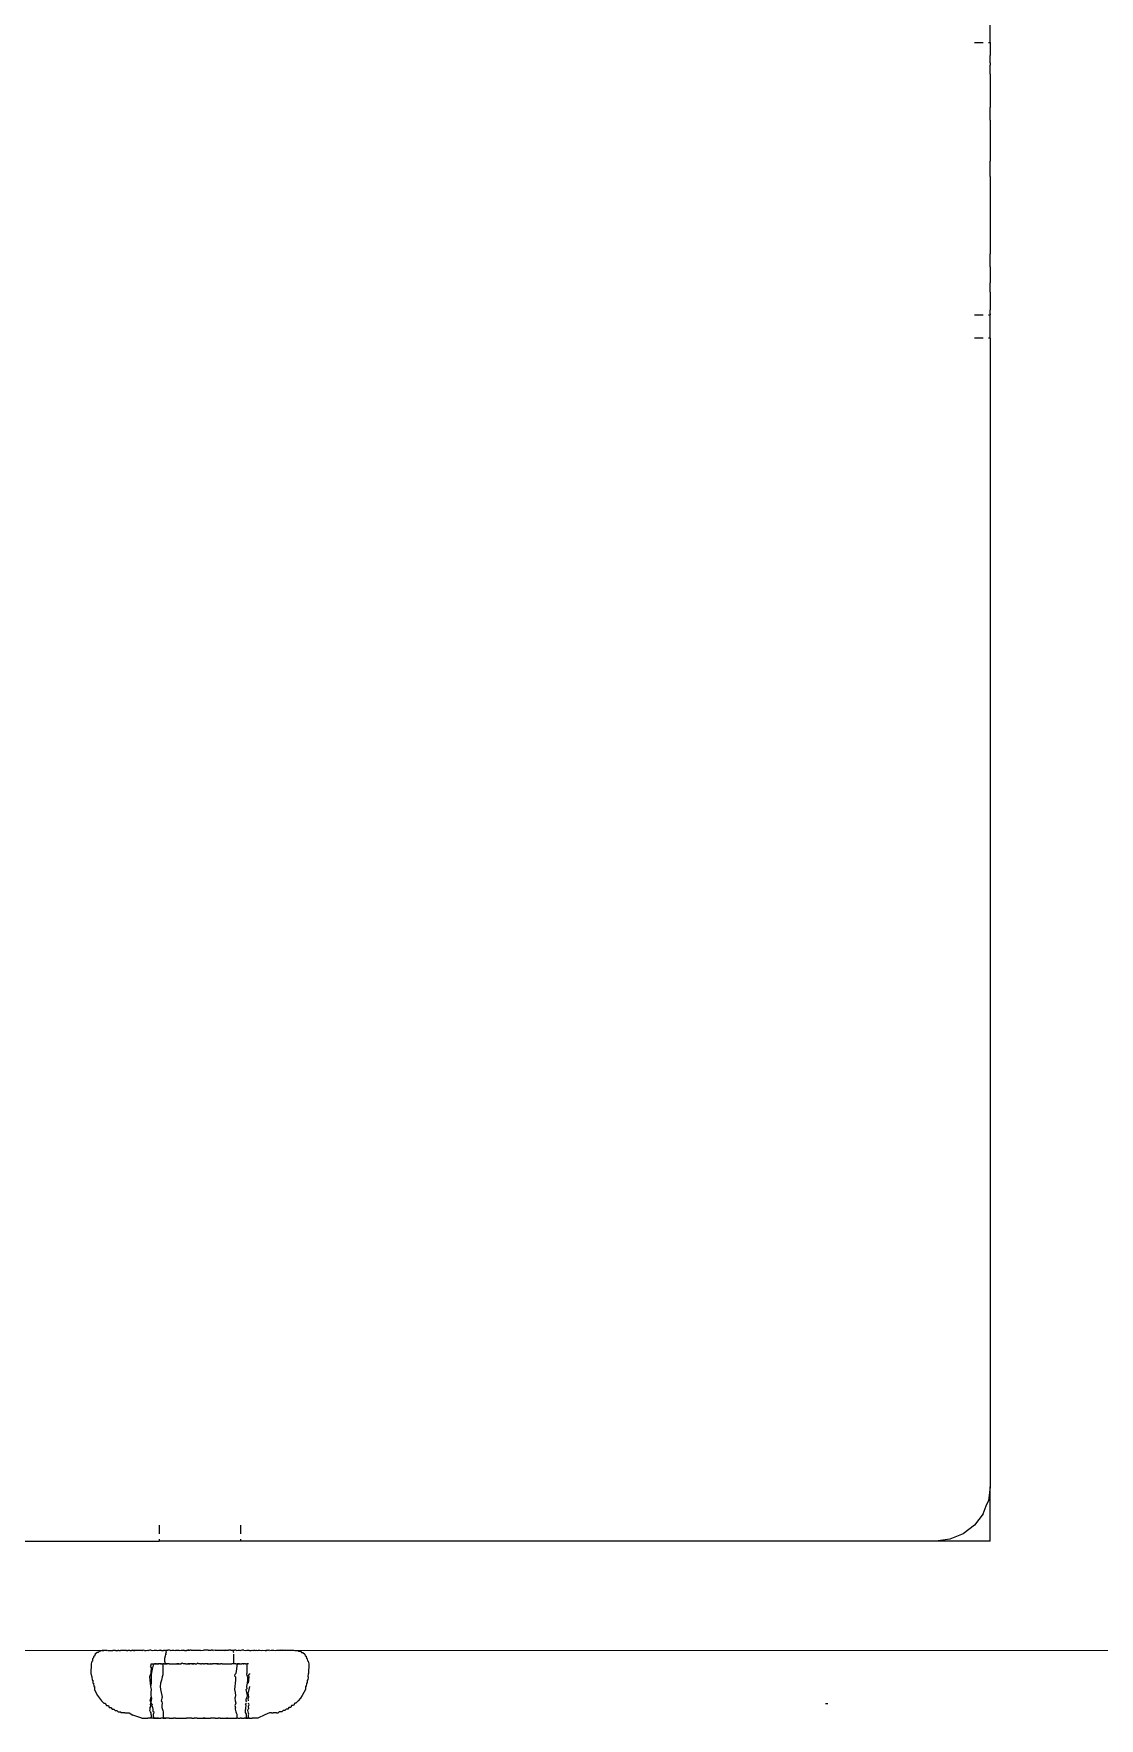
# Model space of a CAD drawing. Header units: millimetres. Extents: x 21 to 5427, y 20 to 4028.
# Drawn here: x 4533 to 4572.1, y 1621.8 to 1683.6 of the extents above; entities that cross this region are included whole.
import ezdxf

# ---------------------------------------------------------------- set-up
doc = ezdxf.new("R2010")
doc.units = ezdxf.units.MM

msp = doc.modelspace()

# ---------------------------------------------------------------- linework, layer by layer
for p, q in [((4568.079, 1683.293), (4568.079, 1684.144)), ((4567.493, 1683.293), (4567.811, 1683.293)), ((4568.011, 1683.293), (4568.079, 1683.293)), ((4568.079, 1683.293), (4568.079, 1683.253)), ((4568.079, 1683.253), (4568.079, 1683.112)), ((4568.079, 1683.112), (4568.079, 1683.07)), ((4568.079, 1683.07), (4568.079, 1683.009)), ((4568.079, 1683.009), (4568.079, 1682.884)), ((4568.079, 1682.884), (4568.079, 1682.811)), ((4568.079, 1682.539), (4568.079, 1682.811)), ((4568.079, 1682.539), (4568.079, 1682.5)), ((4568.079, 1682.5), (4568.079, 1682.46)), ((4568.079, 1682.12), (4568.079, 1682.46)), ((4568.079, 1682.12), (4568.079, 1682.079)), ((4568.079, 1682.079), (4568.079, 1682.024)), ((4568.079, 1682.024), (4568.079, 1681.623)), ((4568.079, 1681.623), (4568.079, 1681.568)), ((4568.079, 1681.568), (4568.079, 1681.527)), ((4568.079, 1681.527), (4568.079, 1681.059)), ((4568.079, 1681.059), (4568.079, 1680.997)), ((4568.079, 1680.997), (4568.079, 1680.935)), ((4568.079, 1680.935), (4568.079, 1680.897)), ((4568.079, 1680.438), (4568.079, 1680.897)), ((4568.079, 1680.438), (4568.079, 1680.371)), ((4568.079, 1680.371), (4568.079, 1680.304)), ((4568.079, 1680.304), (4568.079, 1679.757)), ((4568.079, 1679.757), (4568.079, 1679.703)), ((4568.079, 1679.703), (4568.079, 1679.632)), ((4568.079, 1679.632), (4568.079, 1679.078)), ((4568.079, 1679.078), (4568.079, 1679.006)), ((4568.079, 1679.006), (4568.079, 1678.933)), ((4568.079, 1678.367), (4568.079, 1678.933)), ((4568.079, 1678.367), (4568.079, 1678.294)), ((4568.079, 1678.294), (4568.079, 1678.221)), ((4568.079, 1678.221), (4568.079, 1677.655)), ((4568.079, 1677.655), (4568.079, 1677.582)), ((4568.079, 1677.582), (4568.079, 1677.51)), ((4568.079, 1677.51), (4568.079, 1676.956)), ((4568.079, 1676.956), (4568.079, 1676.885)), ((4568.079, 1676.885), (4568.079, 1676.831)), ((4568.079, 1676.831), (4568.079, 1676.284)), ((4568.079, 1676.284), (4568.079, 1676.217)), ((4568.079, 1676.217), (4568.079, 1676.15)), ((4568.079, 1676.15), (4568.079, 1675.691)), ((4568.079, 1675.691), (4568.079, 1675.653)), ((4568.079, 1675.653), (4568.079, 1675.591)), ((4568.079, 1675.591), (4568.079, 1675.529)), ((4568.079, 1675.061), (4568.079, 1675.529)), ((4568.079, 1675.061), (4568.079, 1675.02)), ((4568.079, 1675.02), (4568.079, 1674.965)), ((4568.079, 1674.965), (4568.079, 1674.564)), ((4568.079, 1674.564), (4568.079, 1674.509)), ((4568.079, 1674.509), (4568.079, 1674.468)), ((4568.079, 1674.128), (4568.079, 1674.468)), ((4568.079, 1674.128), (4568.079, 1674.088)), ((4568.079, 1674.088), (4568.079, 1674.048)), ((4568.079, 1674.048), (4568.079, 1673.777)), ((4568.079, 1673.777), (4568.079, 1673.746)), ((4568.079, 1673.746), (4568.079, 1673.704)), ((4568.079, 1673.704), (4568.079, 1673.579)), ((4568.079, 1673.579), (4568.079, 1673.518)), ((4568.079, 1673.518), (4568.079, 1673.476)), ((4568.079, 1673.335), (4568.079, 1673.476)), ((4567.493, 1673.295), (4567.811, 1673.295)), ((4568.011, 1673.295), (4568.079, 1673.295)), ((4568.079, 1673.335), (4568.079, 1673.295)), ((4568.079, 1672.444), (4568.079, 1673.295)), ((4567.811, 1672.444), (4567.493, 1672.444)), ((4568.079, 1672.444), (4568.011, 1672.444)), ((4568.079, 1672.444), (4568.079, 1630.294)), ((4568.079, 1630.294), (4568.011, 1629.776)), ((4568.079, 1628.294), (4568.079, 1630.294)), ((4567.811, 1629.294), (4567.927, 1629.587)), ((4567.927, 1629.587), (4568.011, 1629.776)), ((4537.589, 1628.88), (4537.589, 1628.562)), ((4540.57, 1628.88), (4540.57, 1628.562)), ((4567.493, 1628.88), (4567.079, 1628.562)), ((4567.811, 1629.294), (4567.493, 1628.88)), ((4532.079, 1628.294), (4537.589, 1628.294)), ((4537.589, 1628.362), (4537.589, 1628.294)), ((4537.622, 1628.294), (4537.589, 1628.294)), ((4537.677, 1628.294), (4537.622, 1628.294)), ((4537.755, 1628.294), (4537.677, 1628.294)), ((4537.854, 1628.294), (4537.755, 1628.294)), ((4537.972, 1628.294), (4537.854, 1628.294)), ((4538, 1628.294), (4537.972, 1628.294)), ((4538.108, 1628.294), (4538, 1628.294)), ((4538.139, 1628.294), (4538.108, 1628.294)), ((4538.259, 1628.294), (4538.139, 1628.294)), ((4538.292, 1628.294), (4538.259, 1628.294)), ((4538.423, 1628.294), (4538.292, 1628.294)), ((4538.459, 1628.294), (4538.423, 1628.294)), ((4538.597, 1628.294), (4538.459, 1628.294)), ((4538.635, 1628.294), (4538.597, 1628.294)), ((4538.779, 1628.294), (4538.635, 1628.294)), ((4538.818, 1628.294), (4538.779, 1628.294)), ((4538.965, 1628.294), (4538.818, 1628.294)), ((4539.005, 1628.294), (4538.965, 1628.294)), ((4539.154, 1628.294), (4539.005, 1628.294)), ((4539.193, 1628.294), (4539.154, 1628.294)), ((4539.341, 1628.294), (4539.193, 1628.294)), ((4539.38, 1628.294), (4539.341, 1628.294)), ((4539.524, 1628.294), (4539.38, 1628.294)), ((4539.562, 1628.294), (4539.524, 1628.294)), ((4539.7, 1628.294), (4539.562, 1628.294)), ((4539.736, 1628.294), (4539.7, 1628.294)), ((4539.866, 1628.294), (4539.736, 1628.294)), ((4539.9, 1628.294), (4539.866, 1628.294)), ((4540.02, 1628.294), (4539.9, 1628.294)), ((4540.051, 1628.294), (4540.02, 1628.294)), ((4540.159, 1628.294), (4540.051, 1628.294)), ((4540.186, 1628.294), (4540.159, 1628.294)), ((4540.304, 1628.294), (4540.186, 1628.294)), ((4540.403, 1628.294), (4540.304, 1628.294)), ((4540.481, 1628.294), (4540.403, 1628.294)), ((4540.537, 1628.294), (4540.481, 1628.294)), ((4540.57, 1628.294), (4540.537, 1628.294)), ((4540.57, 1628.362), (4540.57, 1628.294)), ((4566.079, 1628.294), (4540.57, 1628.294)), ((4566.597, 1628.362), (4566.079, 1628.294)), ((4568.079, 1628.294), (4566.079, 1628.294)), ((4567.079, 1628.562), (4566.597, 1628.362)), ((4532.079, 1624.294), (4535.488, 1624.284)), ((4535.141, 1623.985), (4535.138, 1623.892)), ((4535.141, 1623.985), (4535.166, 1623.985)), ((4535.187, 1624.072), (4535.166, 1623.985)), ((4535.187, 1624.072), (4535.212, 1624.072)), ((4535.233, 1624.148), (4535.212, 1624.072)), ((4535.308, 1624.21), (4535.233, 1624.148)), ((4535.348, 1624.21), (4535.308, 1624.21)), ((4535.394, 1624.256), (4535.348, 1624.21)), ((4535.434, 1624.256), (4535.394, 1624.256)), ((4535.488, 1624.284), (4535.434, 1624.256)), ((4535.488, 1624.284), (4535.558, 1624.284)), ((4535.526, 1624.284), (4535.488, 1624.284)), ((4535.558, 1624.284), (4535.526, 1624.284)), ((4535.599, 1624.284), (4535.526, 1624.284)), ((4535.599, 1624.284), (4535.558, 1624.284)), ((4535.648, 1624.284), (4535.599, 1624.284)), ((4535.648, 1624.284), (4535.678, 1624.294)), ((4535.678, 1624.294), (4535.705, 1624.284)), ((4535.705, 1624.284), (4535.742, 1624.284)), ((4535.742, 1624.284), (4535.811, 1624.284)), ((4535.742, 1624.284), (4535.77, 1624.284)), ((4535.77, 1624.284), (4535.811, 1624.284)), ((4535.811, 1624.284), (4535.843, 1624.284)), ((4535.843, 1624.284), (4535.889, 1624.284)), ((4535.924, 1624.284), (4535.889, 1624.284)), ((4535.975, 1624.284), (4535.924, 1624.284)), ((4535.975, 1624.284), (4536.013, 1624.284)), ((4536.013, 1624.284), (4536.068, 1624.284)), ((4536.109, 1624.284), (4536.068, 1624.284)), ((4536.109, 1624.284), (4536.168, 1624.284)), ((4536.212, 1624.284), (4536.168, 1624.284)), ((4536.275, 1624.284), (4536.212, 1624.284)), ((4536.389, 1624.284), (4536.275, 1624.284)), ((4536.389, 1624.284), (4536.439, 1624.284)), ((4536.509, 1624.284), (4536.439, 1624.284)), ((4536.509, 1624.284), (4536.562, 1624.284)), ((4536.598, 1624.294), (4536.562, 1624.284)), ((4536.598, 1624.294), (4536.664, 1624.294)), ((4536.636, 1624.284), (4536.598, 1624.294)), ((4536.636, 1624.284), (4536.691, 1624.284)), ((4536.664, 1624.294), (4536.691, 1624.284)), ((4536.768, 1624.284), (4536.691, 1624.284)), ((4536.826, 1624.284), (4536.768, 1624.284)), ((4536.906, 1624.284), (4536.826, 1624.284)), ((4536.966, 1624.284), (4536.906, 1624.284)), ((4536.966, 1624.284), (4537, 1624.294)), ((4537.05, 1624.284), (4537, 1624.294)), ((4537.05, 1624.284), (4537.112, 1624.284)), ((4537.112, 1624.284), (4537.165, 1624.294)), ((4537.165, 1624.294), (4537.198, 1624.284)), ((4537.243, 1624.294), (4537.198, 1624.284)), ((4537.289, 1624.294), (4537.243, 1624.294)), ((4537.289, 1624.294), (4537.351, 1624.284)), ((4537.351, 1624.284), (4537.404, 1624.294)), ((4537.404, 1624.294), (4537.475, 1624.294)), ((4537.475, 1624.294), (4537.508, 1624.284)), ((4537.508, 1624.284), (4537.566, 1624.294)), ((4537.566, 1624.294), (4537.604, 1624.292)), ((4537.604, 1624.292), (4537.631, 1624.294)), ((4537.604, 1624.292), (4537.668, 1624.284)), ((4537.668, 1624.284), (4537.631, 1624.294)), ((4537.668, 1624.284), (4537.737, 1624.284)), ((4537.737, 1624.284), (4537.766, 1624.294)), ((4537.805, 1624.288), (4537.737, 1624.284)), ((4537.766, 1624.294), (4537.805, 1624.288)), ((4537.783, 1623.985), (4537.774, 1623.892)), ((4537.798, 1624.072), (4537.783, 1623.985)), ((4537.819, 1624.148), (4537.798, 1624.072)), ((4537.805, 1624.288), (4537.832, 1624.284)), ((4537.819, 1624.148), (4537.848, 1624.148)), ((4537.83, 1624.176), (4537.843, 1624.21)), ((4537.903, 1624.294), (4537.832, 1624.284)), ((4537.832, 1624.284), (4537.864, 1624.294)), ((4537.832, 1624.284), (4537.843, 1624.21)), ((4537.864, 1624.294), (4537.903, 1624.294)), ((4537.959, 1624.294), (4537.903, 1624.294)), ((4537.999, 1624.284), (4537.959, 1624.294)), ((4537.999, 1624.284), (4538.042, 1624.294)), ((4538.042, 1624.294), (4538.094, 1624.294)), ((4538.094, 1624.294), (4538.169, 1624.284)), ((4538.094, 1624.294), (4538.122, 1624.294)), ((4538.122, 1624.294), (4538.169, 1624.284)), ((4538.169, 1624.284), (4538.194, 1624.294)), ((4538.169, 1624.284), (4538.235, 1624.294)), ((4538.194, 1624.294), (4538.235, 1624.294)), ((4538.235, 1624.294), (4538.299, 1624.294)), ((4538.299, 1624.294), (4538.341, 1624.284)), ((4538.341, 1624.284), (4538.396, 1624.294)), ((4538.396, 1624.294), (4538.44, 1624.292)), ((4538.44, 1624.292), (4538.469, 1624.294)), ((4538.44, 1624.292), (4538.515, 1624.284)), ((4538.515, 1624.284), (4538.469, 1624.294)), ((4538.515, 1624.284), (4538.588, 1624.284)), ((4538.614, 1624.294), (4538.588, 1624.284)), ((4538.642, 1624.291), (4538.588, 1624.284)), ((4538.614, 1624.294), (4538.642, 1624.291)), ((4538.642, 1624.291), (4538.703, 1624.294)), ((4538.667, 1624.294), (4538.642, 1624.291)), ((4538.667, 1624.294), (4538.703, 1624.294)), ((4538.759, 1624.294), (4538.703, 1624.294)), ((4538.759, 1624.294), (4538.869, 1624.294)), ((4538.869, 1624.294), (4538.96, 1624.294)), ((4538.96, 1624.294), (4539.039, 1624.294)), ((4539.039, 1624.294), (4539.085, 1624.294)), ((4539.085, 1624.294), (4539.116, 1624.284)), ((4539.116, 1624.284), (4539.209, 1624.294)), ((4539.288, 1624.294), (4539.209, 1624.294)), ((4539.377, 1624.294), (4539.288, 1624.294)), ((4539.377, 1624.294), (4539.455, 1624.294)), ((4539.455, 1624.294), (4539.491, 1624.294)), ((4539.54, 1624.294), (4539.491, 1624.294)), ((4539.54, 1624.294), (4539.57, 1624.284)), ((4539.636, 1624.294), (4539.57, 1624.284)), ((4539.636, 1624.294), (4539.694, 1624.294)), ((4539.694, 1624.294), (4539.763, 1624.294)), ((4539.763, 1624.294), (4539.836, 1624.294)), ((4539.836, 1624.294), (4539.899, 1624.294)), ((4539.899, 1624.294), (4539.965, 1624.294)), ((4539.965, 1624.294), (4539.989, 1624.284)), ((4539.989, 1624.284), (4540.045, 1624.294)), ((4540.02, 1624.294), (4539.989, 1624.284)), ((4540.02, 1624.294), (4540.077, 1624.294)), ((4540.045, 1624.294), (4540.077, 1624.294)), ((4540.077, 1624.294), (4540.123, 1624.294)), ((4540.17, 1624.294), (4540.123, 1624.294)), ((4540.207, 1624.294), (4540.17, 1624.294)), ((4540.207, 1624.294), (4540.27, 1624.294)), ((4540.27, 1624.294), (4540.311, 1624.294)), ((4540.27, 1624.294), (4540.343, 1624.294)), ((4540.311, 1624.294), (4540.287, 1624.256)), ((4540.287, 1624.256), (4540.311, 1624.21)), ((4540.311, 1624.294), (4540.343, 1624.294)), ((4540.311, 1624.148), (4540.311, 1624.072)), ((4540.311, 1624.072), (4540.311, 1623.985)), ((4540.311, 1623.985), (4540.311, 1623.892)), ((4540.393, 1624.294), (4540.343, 1624.294)), ((4540.422, 1624.284), (4540.393, 1624.294)), ((4540.422, 1624.284), (4540.478, 1624.294)), ((4540.478, 1624.294), (4540.527, 1624.294)), ((4540.527, 1624.294), (4540.584, 1624.284)), ((4540.611, 1624.294), (4540.584, 1624.284)), ((4540.66, 1624.294), (4540.611, 1624.294)), ((4540.688, 1624.294), (4540.66, 1624.294)), ((4540.688, 1624.294), (4540.742, 1624.284)), ((4540.742, 1624.284), (4540.804, 1624.294)), ((4540.804, 1624.294), (4540.831, 1624.291)), ((4540.831, 1624.291), (4540.869, 1624.294)), ((4540.831, 1624.291), (4540.897, 1624.284)), ((4540.869, 1624.294), (4540.897, 1624.284)), ((4540.897, 1624.284), (4540.961, 1624.284)), ((4540.961, 1624.284), (4540.994, 1624.294)), ((4540.994, 1624.294), (4541.047, 1624.284)), ((4541.109, 1624.284), (4541.047, 1624.284)), ((4541.109, 1624.284), (4541.158, 1624.294)), ((4541.158, 1624.294), (4541.192, 1624.284)), ((4541.192, 1624.284), (4541.232, 1624.294)), ((4541.232, 1624.294), (4541.274, 1624.294)), ((4541.274, 1624.294), (4541.333, 1624.284)), ((4541.333, 1624.284), (4541.387, 1624.294)), ((4541.387, 1624.294), (4541.468, 1624.284)), ((4541.468, 1624.284), (4541.495, 1624.294)), ((4541.468, 1624.284), (4541.523, 1624.284)), ((4541.495, 1624.294), (4541.523, 1624.284)), ((4541.561, 1624.294), (4541.523, 1624.284)), ((4541.561, 1624.294), (4541.599, 1624.294)), ((4541.649, 1624.284), (4541.599, 1624.294)), ((4541.649, 1624.284), (4541.698, 1624.294)), ((4541.698, 1624.294), (4541.759, 1624.294)), ((4541.759, 1624.294), (4541.793, 1624.294)), ((4541.793, 1624.294), (4541.836, 1624.284)), ((4541.836, 1624.284), (4541.883, 1624.294)), ((4541.883, 1624.294), (4541.969, 1624.294)), ((4541.969, 1624.294), (4542.02, 1624.294)), ((4542.02, 1624.294), (4542.049, 1624.294)), ((4542.091, 1624.284), (4542.02, 1624.294)), ((4542.049, 1624.294), (4542.124, 1624.294)), ((4542.124, 1624.294), (4542.091, 1624.284)), ((4542.124, 1624.294), (4542.193, 1624.294)), ((4542.193, 1624.294), (4542.258, 1624.294)), ((4542.258, 1624.294), (4542.316, 1624.294)), ((4542.316, 1624.294), (4542.369, 1624.294)), ((4542.369, 1624.294), (4542.416, 1624.294)), ((4542.416, 1624.294), (4542.458, 1624.294)), ((4542.458, 1624.294), (4542.493, 1624.294)), ((4542.493, 1624.294), (4542.522, 1624.294)), ((4542.493, 1624.294), (4542.56, 1624.284)), ((4542.56, 1624.284), (4542.6, 1624.284)), ((4542.6, 1624.284), (4542.632, 1624.284)), ((4542.6, 1624.284), (4542.67, 1624.284)), ((4542.632, 1624.284), (4542.67, 1624.284)), ((4542.67, 1624.284), (4580.579, 1624.294)), ((4542.67, 1624.284), (4542.692, 1624.256)), ((4542.692, 1624.256), (4542.764, 1624.256)), ((4542.764, 1624.256), (4542.81, 1624.21)), ((4542.81, 1624.21), (4542.85, 1624.21)), ((4542.85, 1624.21), (4542.926, 1624.148)), ((4542.926, 1624.148), (4542.946, 1624.072)), ((4542.972, 1624.072), (4542.946, 1624.072)), ((4542.972, 1624.072), (4542.992, 1623.985)), ((4543.018, 1623.985), (4542.992, 1623.985)), ((4543.018, 1623.985), (4543.02, 1623.892)), ((4535.083, 1623.794), (4535.08, 1623.442)), ((4535.08, 1623.442), (4535.108, 1623.319)), ((4535.112, 1623.892), (4535.083, 1623.794)), ((4535.108, 1623.319), (4535.123, 1623.198)), ((4535.112, 1623.892), (4535.138, 1623.892)), ((4537.251, 1623.374), (4537.233, 1623.319)), ((4537.233, 1623.319), (4537.24, 1623.198)), ((4537.273, 1623.442), (4537.251, 1623.374)), ((4537.292, 1623.794), (4537.271, 1623.711)), ((4537.292, 1623.667), (4537.271, 1623.711)), ((4537.292, 1623.667), (4537.273, 1623.442)), ((4537.292, 1623.794), (4537.328, 1623.794)), ((4537.328, 1623.595), (4537.292, 1623.403)), ((4537.292, 1623.403), (4537.292, 1623.362)), ((4537.292, 1623.362), (4537.292, 1623.319)), ((4537.292, 1623.319), (4537.292, 1623.198)), ((4537.328, 1623.794), (4537.381, 1623.794)), ((4537.381, 1623.794), (4537.328, 1623.595)), ((4537.381, 1623.794), (4537.449, 1623.794)), ((4537.381, 1623.794), (4537.412, 1623.794)), ((4537.486, 1623.794), (4537.412, 1623.794)), ((4537.412, 1623.794), (4537.449, 1623.794)), ((4537.449, 1623.794), (4537.486, 1623.794)), ((4537.486, 1623.794), (4537.536, 1623.794)), ((4537.602, 1623.794), (4537.536, 1623.794)), ((4537.536, 1623.794), (4537.574, 1623.794)), ((4537.629, 1623.794), (4537.574, 1623.794)), ((4537.672, 1623.794), (4537.602, 1623.794)), ((4537.629, 1623.794), (4537.672, 1623.794)), ((4537.672, 1623.794), (4537.715, 1623.794)), ((4537.695, 1623.319), (4537.674, 1623.198)), ((4537.718, 1623.384), (4537.695, 1623.319)), ((4537.766, 1623.794), (4537.715, 1623.794)), ((4537.715, 1623.794), (4537.716, 1623.62)), ((4537.716, 1623.62), (4537.717, 1623.442)), ((4537.717, 1623.442), (4537.718, 1623.384)), ((4537.766, 1623.794), (4537.81, 1623.794)), ((4537.774, 1623.892), (4537.79, 1623.848)), ((4537.79, 1623.848), (4537.81, 1623.794)), ((4537.81, 1623.794), (4537.873, 1623.794)), ((4537.873, 1623.794), (4537.836, 1623.794)), ((4537.949, 1623.794), (4537.873, 1623.794)), ((4537.905, 1623.794), (4537.873, 1623.794)), ((4537.949, 1623.794), (4537.905, 1623.794)), ((4537.949, 1623.794), (4537.989, 1623.794)), ((4537.989, 1623.794), (4538.045, 1623.794)), ((4538.045, 1623.794), (4538.09, 1623.794)), ((4538.09, 1623.794), (4538.139, 1623.794)), ((4538.139, 1623.794), (4538.187, 1623.794)), ((4538.187, 1623.794), (4538.232, 1623.794)), ((4538.187, 1623.794), (4538.259, 1623.794)), ((4538.232, 1623.794), (4538.259, 1623.794)), ((4538.302, 1623.794), (4538.232, 1623.794)), ((4538.259, 1623.794), (4538.33, 1623.794)), ((4538.302, 1623.794), (4538.33, 1623.794)), ((4538.33, 1623.794), (4538.396, 1623.794)), ((4538.427, 1623.816), (4538.396, 1623.794)), ((4538.474, 1623.794), (4538.427, 1623.816)), ((4538.544, 1623.794), (4538.474, 1623.794)), ((4538.544, 1623.794), (4538.585, 1623.794)), ((4538.585, 1623.794), (4538.634, 1623.794)), ((4538.634, 1623.794), (4538.67, 1623.794)), ((4538.703, 1623.794), (4538.634, 1623.794)), ((4538.67, 1623.794), (4538.703, 1623.794)), ((4538.748, 1623.794), (4538.703, 1623.794)), ((4538.782, 1623.794), (4538.748, 1623.794)), ((4538.838, 1623.794), (4538.782, 1623.794)), ((4538.782, 1623.794), (4538.81, 1623.794)), ((4538.81, 1623.794), (4538.869, 1623.794)), ((4538.91, 1623.794), (4538.838, 1623.794)), ((4538.91, 1623.794), (4538.869, 1623.794)), ((4538.91, 1623.794), (4538.956, 1623.794)), ((4538.956, 1623.794), (4538.994, 1623.816)), ((4539.039, 1623.794), (4538.994, 1623.816)), ((4539.102, 1623.794), (4539.039, 1623.794)), ((4539.102, 1623.794), (4539.142, 1623.794)), ((4539.209, 1623.794), (4539.142, 1623.794)), ((4539.209, 1623.794), (4539.248, 1623.794)), ((4539.322, 1623.794), (4539.248, 1623.794)), ((4539.289, 1623.794), (4539.248, 1623.794)), ((4539.348, 1623.794), (4539.289, 1623.794)), ((4539.377, 1623.794), (4539.322, 1623.794)), ((4539.348, 1623.794), (4539.322, 1623.794)), ((4539.348, 1623.794), (4539.377, 1623.794)), ((4539.377, 1623.794), (4539.41, 1623.794)), ((4539.41, 1623.794), (4539.468, 1623.794)), ((4539.468, 1623.794), (4539.54, 1623.794)), ((4539.494, 1623.794), (4539.468, 1623.794)), ((4539.494, 1623.794), (4539.54, 1623.794)), ((4539.608, 1623.794), (4539.54, 1623.794)), ((4539.639, 1623.794), (4539.608, 1623.794)), ((4539.694, 1623.794), (4539.639, 1623.794)), ((4539.694, 1623.794), (4539.763, 1623.794)), ((4539.734, 1623.794), (4539.694, 1623.794)), ((4539.763, 1623.794), (4539.734, 1623.794)), ((4539.763, 1623.794), (4539.836, 1623.794)), ((4539.899, 1623.794), (4539.836, 1623.794)), ((4539.899, 1623.794), (4539.965, 1623.794)), ((4539.965, 1623.794), (4540.02, 1623.794)), ((4540.02, 1623.794), (4540.077, 1623.794)), ((4540.077, 1623.794), (4540.123, 1623.794)), ((4540.123, 1623.794), (4540.17, 1623.794)), ((4540.17, 1623.794), (4540.207, 1623.794)), ((4540.207, 1623.794), (4540.254, 1623.794)), ((4540.311, 1623.794), (4540.254, 1623.794)), ((4540.311, 1623.892), (4540.311, 1623.821)), ((4540.311, 1623.821), (4540.311, 1623.794)), ((4540.349, 1623.794), (4540.311, 1623.794)), ((4540.393, 1623.794), (4540.349, 1623.794)), ((4540.361, 1623.338), (4540.366, 1623.413)), ((4540.386, 1623.319), (4540.361, 1623.338)), ((4540.366, 1623.413), (4540.393, 1623.442)), ((4540.386, 1623.319), (4540.381, 1623.198)), ((4540.393, 1623.794), (4540.444, 1623.794)), ((4540.444, 1623.794), (4540.393, 1623.442)), ((4540.487, 1623.794), (4540.444, 1623.794)), ((4540.487, 1623.794), (4540.557, 1623.794)), ((4540.53, 1623.794), (4540.487, 1623.794)), ((4540.53, 1623.794), (4540.585, 1623.794)), ((4540.53, 1623.794), (4540.557, 1623.794)), ((4540.557, 1623.794), (4540.622, 1623.794)), ((4540.585, 1623.794), (4540.622, 1623.794)), ((4540.692, 1623.794), (4540.622, 1623.794)), ((4540.665, 1623.794), (4540.622, 1623.794)), ((4540.665, 1623.794), (4540.692, 1623.794)), ((4540.756, 1623.794), (4540.692, 1623.794)), ((4540.756, 1623.794), (4540.798, 1623.794)), ((4540.86, 1623.794), (4540.798, 1623.794)), ((4540.798, 1623.794), (4540.798, 1623.686)), ((4540.798, 1623.686), (4540.798, 1623.442)), ((4540.805, 1623.41), (4540.798, 1623.442)), ((4540.825, 1623.319), (4540.805, 1623.41)), ((4540.825, 1623.319), (4540.818, 1623.198)), ((4540.864, 1623.366), (4540.901, 1623.409)), ((4540.881, 1623.319), (4540.864, 1623.366)), ((4540.87, 1623.198), (4540.881, 1623.319)), ((4540.892, 1623.442), (4540.901, 1623.409)), ((4543.046, 1623.892), (4543.02, 1623.892)), ((4543.051, 1623.319), (4543.036, 1623.198)), ((4543.046, 1623.892), (4543.079, 1623.794)), ((4543.051, 1623.319), (4543.067, 1623.442)), ((4543.079, 1623.794), (4543.067, 1623.442)), ((4535.123, 1623.198), (4535.149, 1623.198)), ((4535.149, 1623.198), (4535.147, 1623.078)), ((4535.147, 1623.078), (4535.173, 1623.078)), ((4535.173, 1623.078), (4535.182, 1622.961)), ((4535.182, 1622.961), (4535.207, 1622.961)), ((4535.207, 1622.961), (4535.209, 1622.846)), ((4535.209, 1622.846), (4535.262, 1622.736)), ((4535.262, 1622.736), (4535.324, 1622.63)), ((4537.24, 1623.198), (4537.251, 1623.078)), ((4537.251, 1623.078), (4537.267, 1622.961)), ((4537.292, 1623.078), (4537.267, 1622.961)), ((4537.267, 1622.961), (4537.287, 1622.846)), ((4537.28, 1622.736), (4537.272, 1622.63)), ((4537.287, 1622.846), (4537.28, 1622.736)), ((4537.292, 1623.198), (4537.292, 1623.078)), ((4537.634, 1623.078), (4537.616, 1622.961)), ((4537.616, 1622.961), (4537.633, 1622.846)), ((4537.633, 1622.846), (4537.653, 1622.736)), ((4537.674, 1623.198), (4537.634, 1623.078)), ((4537.653, 1622.736), (4537.676, 1622.63)), ((4540.362, 1622.961), (4540.348, 1622.846)), ((4540.348, 1622.846), (4540.367, 1622.736)), ((4540.373, 1623.078), (4540.362, 1622.961)), ((4540.367, 1622.736), (4540.383, 1622.63)), ((4540.381, 1623.198), (4540.373, 1623.078)), ((4540.796, 1622.874), (4540.773, 1622.846)), ((4540.796, 1622.736), (4540.773, 1622.846)), ((4540.807, 1623.078), (4540.792, 1622.961)), ((4540.792, 1622.961), (4540.796, 1622.874)), ((4540.818, 1622.63), (4540.796, 1622.736)), ((4540.818, 1623.198), (4540.807, 1623.078)), ((4540.871, 1622.846), (4540.847, 1622.736)), ((4540.86, 1622.63), (4540.847, 1622.736)), ((4540.86, 1623.078), (4540.87, 1623.198)), ((4540.892, 1622.961), (4540.871, 1622.846)), ((4542.896, 1622.736), (4542.834, 1622.63)), ((4542.949, 1622.846), (4542.896, 1622.736)), ((4542.951, 1622.961), (4542.949, 1622.846)), ((4542.977, 1622.961), (4542.951, 1622.961)), ((4542.985, 1623.078), (4542.977, 1622.961)), ((4543.011, 1623.078), (4542.985, 1623.078)), ((4543.036, 1623.198), (4543.01, 1623.198)), ((4543.01, 1623.198), (4543.011, 1623.078)), ((4535.324, 1622.63), (4535.395, 1622.53)), ((4535.395, 1622.53), (4535.473, 1622.436)), ((4535.473, 1622.436), (4535.558, 1622.349)), ((4535.558, 1622.349), (4535.596, 1622.349)), ((4535.596, 1622.349), (4535.651, 1622.269)), ((4535.651, 1622.269), (4535.687, 1622.269)), ((4535.687, 1622.269), (4535.718, 1622.269)), ((4535.718, 1622.269), (4535.749, 1622.196)), ((4535.749, 1622.196), (4535.785, 1622.196)), ((4535.785, 1622.196), (4535.814, 1622.196)), ((4535.814, 1622.196), (4535.854, 1622.132)), ((4535.854, 1622.132), (4535.888, 1622.132)), ((4535.888, 1622.132), (4535.917, 1622.132)), ((4535.917, 1622.132), (4535.963, 1622.077)), ((4537.245, 1622.077), (4537.256, 1622.132)), ((4537.254, 1622.436), (4537.278, 1622.53)), ((4537.277, 1622.391), (4537.254, 1622.436)), ((4537.256, 1622.196), (4537.28, 1622.223)), ((4537.256, 1622.132), (4537.256, 1622.196)), ((4537.269, 1622.292), (4537.277, 1622.357)), ((4537.269, 1622.292), (4537.283, 1622.269)), ((4537.272, 1622.63), (4537.292, 1622.57)), ((4537.292, 1622.436), (4537.277, 1622.391)), ((4537.277, 1622.391), (4537.277, 1622.357)), ((4537.277, 1622.357), (4537.292, 1622.336)), ((4537.278, 1622.53), (4537.292, 1622.57)), ((4537.28, 1622.223), (4537.283, 1622.269)), ((4537.292, 1622.57), (4537.306, 1622.53)), ((4537.306, 1622.53), (4537.292, 1622.436)), ((4537.292, 1622.336), (4537.328, 1622.29)), ((4537.328, 1622.29), (4537.319, 1622.262)), ((4537.319, 1622.262), (4537.335, 1622.196)), ((4537.335, 1622.196), (4537.356, 1622.132)), ((4537.354, 1622.092), (4537.351, 1622.053)), ((4537.356, 1622.132), (4537.354, 1622.092)), ((4537.676, 1622.53), (4537.662, 1622.436)), ((4537.662, 1622.436), (4537.676, 1622.401)), ((4537.676, 1622.63), (4537.692, 1622.568)), ((4537.692, 1622.568), (4537.676, 1622.53)), ((4537.676, 1622.401), (4537.696, 1622.349)), ((4537.696, 1622.349), (4537.676, 1622.269)), ((4537.676, 1622.269), (4537.684, 1622.196)), ((4537.684, 1622.196), (4537.715, 1622.077)), ((4540.368, 1622.57), (4540.359, 1622.53)), ((4540.359, 1622.53), (4540.37, 1622.436)), ((4540.371, 1622.292), (4540.361, 1622.269)), ((4540.361, 1622.269), (4540.388, 1622.196)), ((4540.383, 1622.63), (4540.368, 1622.57)), ((4540.37, 1622.436), (4540.395, 1622.349)), ((4540.395, 1622.349), (4540.371, 1622.292)), ((4540.388, 1622.196), (4540.372, 1622.172)), ((4540.372, 1622.172), (4540.373, 1622.132)), ((4540.373, 1622.132), (4540.385, 1622.077)), ((4540.769, 1622.132), (4540.748, 1622.112)), ((4540.754, 1622.077), (4540.748, 1622.112)), ((4540.774, 1622.349), (4540.751, 1622.307)), ((4540.779, 1622.269), (4540.751, 1622.307)), ((4540.765, 1622.196), (4540.779, 1622.269)), ((4540.769, 1622.132), (4540.765, 1622.196)), ((4540.786, 1622.53), (4540.775, 1622.504)), ((4540.776, 1622.436), (4540.775, 1622.504)), ((4540.795, 1622.393), (4540.776, 1622.436)), ((4540.818, 1622.63), (4540.786, 1622.53)), ((4540.841, 1622.077), (4540.845, 1622.132)), ((4540.872, 1622.159), (4540.845, 1622.132)), ((4540.868, 1622.576), (4540.853, 1622.53)), ((4540.86, 1622.436), (4540.853, 1622.53)), ((4540.868, 1622.576), (4540.86, 1622.63)), ((4540.86, 1622.247), (4540.875, 1622.269)), ((4540.86, 1622.219), (4540.86, 1622.247)), ((4540.872, 1622.159), (4540.86, 1622.219)), ((4540.89, 1622.292), (4540.861, 1622.349)), ((4540.875, 1622.269), (4540.89, 1622.292)), ((4542.242, 1622.132), (4542.196, 1622.077)), ((4542.271, 1622.132), (4542.242, 1622.132)), ((4542.305, 1622.132), (4542.271, 1622.132)), ((4542.344, 1622.196), (4542.305, 1622.132)), ((4542.374, 1622.196), (4542.344, 1622.196)), ((4542.409, 1622.196), (4542.374, 1622.196)), ((4542.441, 1622.269), (4542.409, 1622.196)), ((4542.471, 1622.269), (4542.441, 1622.269)), ((4542.508, 1622.269), (4542.471, 1622.269)), ((4542.563, 1622.349), (4542.508, 1622.269)), ((4542.6, 1622.349), (4542.563, 1622.349)), ((4542.686, 1622.436), (4542.6, 1622.349)), ((4542.764, 1622.53), (4542.686, 1622.436)), ((4542.834, 1622.63), (4542.764, 1622.53)), ((4562.121, 1622.326), (4562.033, 1622.326)), ((4535.963, 1622.077), (4536.024, 1622.077)), ((4536.024, 1622.077), (4536.076, 1622.031)), ((4536.076, 1622.031), (4536.135, 1622.031)), ((4536.19, 1621.994), (4536.135, 1622.031)), ((4536.248, 1621.994), (4536.19, 1621.994)), ((4536.32, 1621.994), (4536.248, 1621.994)), ((4536.32, 1621.994), (4536.367, 1621.994)), ((4536.367, 1621.994), (4536.42, 1621.994)), ((4536.42, 1621.994), (4536.48, 1621.994)), ((4536.48, 1621.994), (4536.62, 1621.914)), ((4536.953, 1621.794), (4536.62, 1621.914)), ((4536.953, 1621.794), (4537.163, 1621.794)), ((4537.292, 1621.794), (4537.163, 1621.794)), ((4537.262, 1622.031), (4537.245, 1622.077)), ((4537.288, 1621.994), (4537.262, 1622.031)), ((4537.292, 1621.927), (4537.288, 1621.994)), ((4537.292, 1621.927), (4537.292, 1621.872)), ((4537.292, 1621.872), (4537.292, 1621.832)), ((4537.292, 1621.794), (4537.292, 1621.832)), ((4537.328, 1621.794), (4537.292, 1621.794)), ((4537.381, 1621.794), (4537.328, 1621.794)), ((4537.351, 1622.053), (4537.382, 1622.031)), ((4537.382, 1622.031), (4537.381, 1621.964)), ((4537.381, 1621.9), (4537.381, 1621.964)), ((4537.381, 1621.846), (4537.381, 1621.9)), ((4537.381, 1621.846), (4537.381, 1621.794)), ((4537.449, 1621.794), (4537.381, 1621.794)), ((4537.381, 1621.794), (4537.412, 1621.794)), ((4537.412, 1621.794), (4537.486, 1621.794)), ((4537.412, 1621.794), (4537.449, 1621.794)), ((4537.449, 1621.794), (4537.52, 1621.794)), ((4537.449, 1621.794), (4537.486, 1621.794)), ((4537.561, 1621.794), (4537.486, 1621.794)), ((4537.52, 1621.794), (4537.561, 1621.794)), ((4537.561, 1621.794), (4537.598, 1621.794)), ((4537.598, 1621.794), (4537.645, 1621.794)), ((4537.678, 1621.794), (4537.645, 1621.794)), ((4537.729, 1621.794), (4537.678, 1621.794)), ((4537.715, 1622.077), (4537.727, 1622.031)), ((4537.727, 1622.031), (4537.727, 1621.994)), ((4537.727, 1621.994), (4537.728, 1621.959)), ((4537.728, 1621.959), (4537.728, 1621.888)), ((4537.728, 1621.888), (4537.728, 1621.853)), ((4537.728, 1621.853), (4537.729, 1621.794)), ((4537.729, 1621.794), (4537.757, 1621.794)), ((4537.783, 1621.794), (4537.729, 1621.794)), ((4537.757, 1621.794), (4537.832, 1621.794)), ((4537.832, 1621.794), (4537.783, 1621.794)), ((4537.873, 1621.794), (4537.832, 1621.794)), ((4537.947, 1621.794), (4537.873, 1621.794)), ((4537.911, 1621.794), (4537.873, 1621.794)), ((4537.947, 1621.794), (4537.911, 1621.794)), ((4537.947, 1621.794), (4538.065, 1621.794)), ((4538.065, 1621.794), (4538.107, 1621.794)), ((4538.181, 1621.794), (4538.107, 1621.794)), ((4538.181, 1621.794), (4538.313, 1621.794)), ((4538.313, 1621.794), (4538.389, 1621.794)), ((4538.389, 1621.794), (4538.416, 1621.794)), ((4538.416, 1621.794), (4538.473, 1621.794)), ((4538.473, 1621.794), (4538.528, 1621.794)), ((4538.528, 1621.794), (4538.585, 1621.794)), ((4538.634, 1621.794), (4538.585, 1621.794)), ((4538.67, 1621.794), (4538.634, 1621.794)), ((4538.72, 1621.794), (4538.67, 1621.794)), ((4538.782, 1621.794), (4538.72, 1621.794)), ((4538.748, 1621.794), (4538.72, 1621.794)), ((4538.782, 1621.794), (4538.748, 1621.794)), ((4538.782, 1621.794), (4538.862, 1621.794)), ((4538.895, 1621.794), (4538.862, 1621.794)), ((4538.973, 1621.794), (4538.895, 1621.794)), ((4538.973, 1621.794), (4539.037, 1621.794)), ((4539.037, 1621.794), (4539.124, 1621.794)), ((4539.124, 1621.794), (4539.198, 1621.794)), ((4539.198, 1621.794), (4539.271, 1621.794)), ((4539.234, 1621.794), (4539.198, 1621.794)), ((4539.271, 1621.794), (4539.234, 1621.794)), ((4539.271, 1621.794), (4539.324, 1621.794)), ((4539.324, 1621.794), (4539.359, 1621.794)), ((4539.359, 1621.794), (4539.422, 1621.794)), ((4539.422, 1621.794), (4539.468, 1621.794)), ((4539.515, 1621.794), (4539.468, 1621.794)), ((4539.545, 1621.794), (4539.515, 1621.794)), ((4539.608, 1621.794), (4539.545, 1621.794)), ((4539.642, 1621.794), (4539.608, 1621.794)), ((4539.642, 1621.794), (4539.743, 1621.794)), ((4539.818, 1621.794), (4539.743, 1621.794)), ((4539.818, 1621.794), (4539.857, 1621.794)), ((4539.857, 1621.794), (4539.911, 1621.794)), ((4539.911, 1621.794), (4539.974, 1621.794)), ((4539.974, 1621.794), (4540.012, 1621.794)), ((4540.012, 1621.794), (4540.062, 1621.794)), ((4540.062, 1621.794), (4540.117, 1621.794)), ((4540.091, 1621.794), (4540.062, 1621.794)), ((4540.091, 1621.794), (4540.117, 1621.794)), ((4540.117, 1621.794), (4540.223, 1621.794)), ((4540.223, 1621.794), (4540.286, 1621.794)), ((4540.223, 1621.794), (4540.257, 1621.794)), ((4540.257, 1621.794), (4540.327, 1621.794)), ((4540.286, 1621.794), (4540.327, 1621.794)), ((4540.327, 1621.794), (4540.376, 1621.794)), ((4540.376, 1621.794), (4540.43, 1621.794)), ((4540.385, 1622.077), (4540.394, 1622.031)), ((4540.394, 1622.031), (4540.412, 1621.994)), ((4540.412, 1621.994), (4540.431, 1621.949)), ((4540.431, 1621.917), (4540.43, 1621.88)), ((4540.43, 1621.88), (4540.43, 1621.794)), ((4540.468, 1621.794), (4540.43, 1621.794)), ((4540.431, 1621.949), (4540.431, 1621.917)), ((4540.468, 1621.794), (4540.514, 1621.794)), ((4540.514, 1621.794), (4540.557, 1621.794)), ((4540.598, 1621.794), (4540.557, 1621.794)), ((4540.598, 1621.794), (4540.673, 1621.794)), ((4540.598, 1621.794), (4540.638, 1621.794)), ((4540.638, 1621.794), (4540.705, 1621.794)), ((4540.673, 1621.794), (4540.705, 1621.794)), ((4540.749, 1621.794), (4540.705, 1621.794)), ((4540.749, 1621.794), (4540.786, 1621.794)), ((4540.749, 1621.794), (4540.812, 1621.794)), ((4540.75, 1622.012), (4540.754, 1622.077)), ((4540.784, 1621.945), (4540.75, 1622.012)), ((4540.785, 1621.885), (4540.784, 1621.945)), ((4540.786, 1621.794), (4540.785, 1621.885)), ((4540.786, 1621.794), (4540.812, 1621.794)), ((4540.812, 1621.794), (4540.856, 1621.794)), ((4540.882, 1621.794), (4540.812, 1621.794)), ((4540.847, 1622.031), (4540.841, 1622.077)), ((4540.858, 1621.977), (4540.847, 1622.031)), ((4540.856, 1621.84), (4540.857, 1621.92)), ((4540.882, 1621.794), (4540.856, 1621.84)), ((4540.857, 1621.92), (4540.876, 1621.948)), ((4540.876, 1621.948), (4540.858, 1621.977)), ((4540.882, 1621.794), (4540.995, 1621.794)), ((4541.205, 1621.794), (4540.995, 1621.794)), ((4541.464, 1621.916), (4541.205, 1621.794)), ((4541.637, 1621.994), (4541.464, 1621.916)), ((4541.702, 1621.994), (4541.637, 1621.994)), ((4541.702, 1621.994), (4541.761, 1621.994)), ((4541.812, 1621.994), (4541.761, 1621.994)), ((4541.857, 1621.994), (4541.812, 1621.994)), ((4541.894, 1621.994), (4541.857, 1621.994)), ((4541.894, 1621.994), (4541.947, 1621.994)), ((4541.99, 1622.031), (4541.947, 1621.994)), ((4542.024, 1622.031), (4541.99, 1622.031)), ((4542.083, 1622.031), (4542.024, 1622.031)), ((4542.135, 1622.077), (4542.083, 1622.031)), ((4542.196, 1622.077), (4542.135, 1622.077))]:
    msp.add_line(p, q)

doc.saveas('drawing.dxf')
